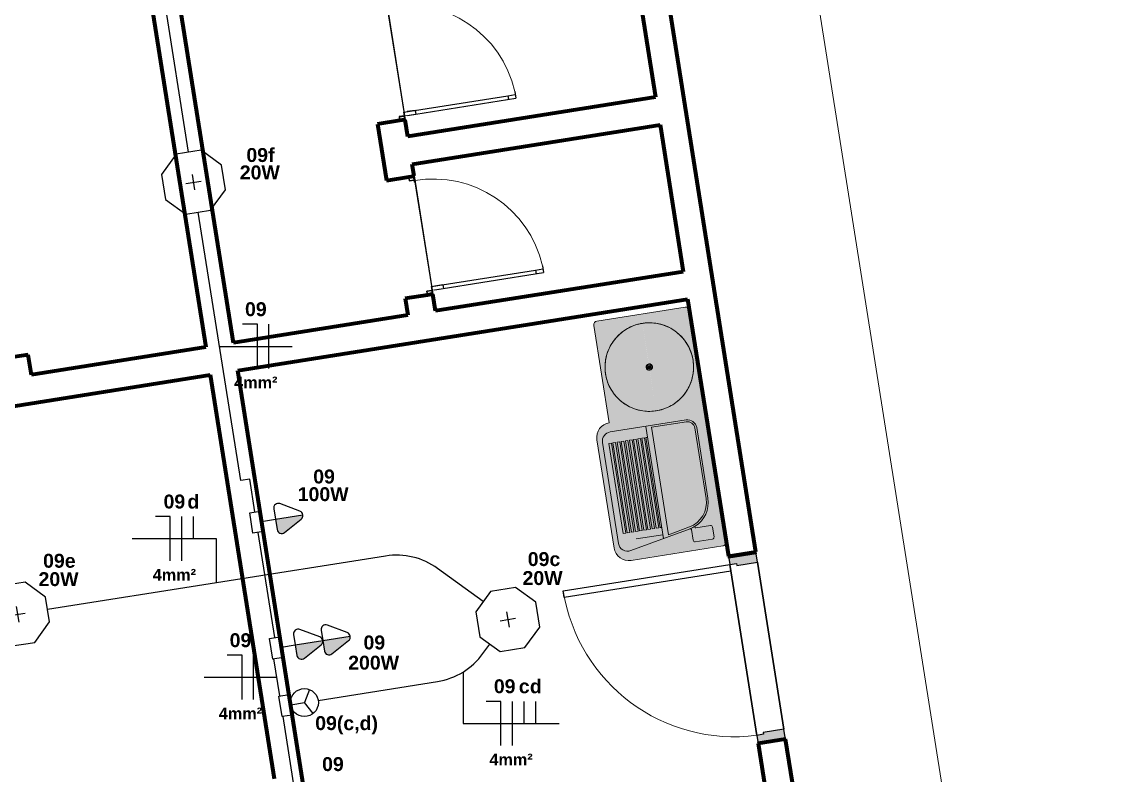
# Model space of a CAD drawing. Extents: x 1450 to 1868, y 82 to 351.
# Drawn here: x 1551.755 to 1556.434, y 224.162 to 227.404 of the extents above; entities that cross this region are included whole.
import ezdxf
from ezdxf.enums import TextEntityAlignment as Align

# ---------------------------------------------------------------- set-up
doc = ezdxf.new("R2010")
doc.units = 0
doc.header["$LTSCALE"] = 0.5
doc.linetypes.add('ELETRODUTO_TETO', pattern=[1000, 1000, 0])
doc.layers.get('0').update_dxf_attribs({"linetype": 'CONTINUOUS'})
for name, color, linetype, lineweight in [('A-DOOR', 31, 'CONTINUOUS', 25), ('A-DOOR-FRAM', 31, 'CONTINUOUS', 9), ('A-DOOR-GLAZ', 31, 'CONTINUOUS', 25), ('A-FLOR', 192, 'CONTINUOUS', 9), ('A-WALL', 113, 'CONTINUOUS', 30), ('P-SANR-FIXT', 6, 'CONTINUOUS', 9)]:
    doc.layers.add(name, color=color, linetype=linetype, lineweight=lineweight)
for name, color, linetype in [('ELETRODUTO_TETO', 2, 'CONTINUOUS'), ('FIACAO', 7, 'CONTINUOUS'), ('Iluminação', 7, 'CONTINUOUS'), ('INDICACAO_BIT_FIACAO', 7, 'CONTINUOUS'), ('INDICACAO_CIRCUITO', 2, 'CONTINUOUS'), ('INDICACAO_INTERRUPTOR_FIA', 2, 'CONTINUOUS'), ('INDICACAO_POTENCIA', 1, 'CONTINUOUS'), ('LINHA_DE_CHAMADA', 7, 'CONTINUOUS'), ('LUMINÁRIAS', 3, 'CONTINUOUS'), ('TOMADAS ABNT', 10, 'CONTINUOUS')]:
    doc.layers.add(name, color=color, linetype=linetype)
doc.styles.add('Arial', font='arialbd.ttf', dxfattribs={"height": 100})

# ---------------------------------------------------------------- blocks, each defined once
blk = doc.blocks.new('Porta de Abrir Metálica Veneziana - 60x150cm-3447860-Planta Baixa')
at = {"layer": 'A-DOOR-FRAM', "lineweight": 25}
h = blk.add_hatch(color=256, dxfattribs=at)
h.paths.add_polyline_path([(-259.4, 73), (-259.4, 72), (-237.9, 72), (-226.9, 73), (-256.6, 73)], flags=0)
h.paths.add_polyline_path([(-259.4, 47), (-259.4, 46), (-236.9, 46.4), (-236.9, 72), (-237.9, 71.6), (-237.9, 47), (-259.3, 47)], flags=0)
h.paths.add_polyline_path([(-236.9, 72), (-226.9, 72), (-226.9, 73), (-233.9, 72.3)], flags=0)
h = blk.add_hatch(color=256, dxfattribs=at)
h.paths.add_polyline_path([(363.1, 73), (363.1, 47), (364.1, 47), (364.1, 72), (384.6, 72), (384.2, 73)], flags=0)
h.paths.add_polyline_path([(363.1, 46), (384.6, 46), (384.1, 47), (363.9, 46.9)], flags=0)
at = {"layer": 'A-DOOR'}
for p, q in [((325.9, 681.4), (363, 681.4)), ((343, 641.4), (343, 681.4)), ((363, 90.7), (363, 681.4)), ((343, 641.4), (363, 641.4)), ((343, 136.7), (343, 93)), ((343, 136.7), (363, 136.7)), ((-259.4, 75), (384.6, 75)), ((-259.4, 75), (384.6, 75)), ((-226.9, 75), (384.6, 75)), ((363, 75), (343, 75))]:
    blk.add_line(p, q, dxfattribs=at)
at = {"layer": 'A-DOOR', "lineweight": 9}
blk.add_line((363, 136.7), (363, 75), dxfattribs=at)
blk.add_arc((366, 82.7), 600, 93.83063, 180.73532, dxfattribs=at)
at = {"layer": 'A-DOOR-FRAM', "lineweight": 25}
for p, q in [((-226.9, 73), (-259.4, 73)), ((-259.4, 73), (-259.4, 72)), ((-259.4, 72), (-237.9, 72)), ((-237.9, 72), (-237.9, 47)), ((-236.9, 46), (-236.9, 72)), ((-236.9, 72), (-226.9, 72)), ((-226.9, 72), (-226.9, 73)), ((384.6, 73), (363.1, 73)), ((363.1, 73), (363.1, 47)), ((364.1, 47), (364.1, 72)), ((364.1, 72), (384.6, 72)), ((384.6, 72), (384.6, 73)), ((-237.9, 47), (-259.4, 47)), ((-259.4, 47), (-259.4, 46)), ((-259.4, 46), (-236.9, 46)), ((363.1, 47), (363.1, 46)), ((363.1, 46), (384.6, 46)), ((384.6, 47), (364.1, 47)), ((384.6, 46), (384.6, 47))]:
    blk.add_line(p, q, dxfattribs=at)
at = {"layer": 'A-DOOR-GLAZ'}
blk.add_line((343, 75), (343, 641.4), dxfattribs=at)
blk = doc.blocks.new('Porta Simples de Abrir - 90x210cm - Aduela de Madeira-3450875-Planta Baixa')
at = {"layer": 'A-DOOR-FRAM', "lineweight": 25}
h = blk.add_hatch(color=256, dxfattribs=at)
h.paths.add_polyline_path([(-500, 75), (-500, -75), (-455, -75), (-455, 38), (-465, 38), (-465, 75), (-490.2, 75)], flags=0)
h.paths.add_polyline_path([(455, 38), (455, -75), (500, -75), (500, 75), (465, 75), (465, 38)], flags=0)
at = {"layer": 'A-DOOR'}
for p, q in [((430, 75), (430, 981)), ((430, 981), (465, 981)), ((465, 981), (465, 75)), ((465, 75), (-465, 75)), ((465, 75), (430, 75)), ((-455, -75), (455, -75))]:
    blk.add_line(p, q, dxfattribs=at)
at = {"layer": 'A-DOOR', "lineweight": 9}
blk.add_arc((465, 50.9), 930.1, 90, 178.51817, dxfattribs=at)
at = {"layer": 'A-DOOR-FRAM'}
for p, q in [((-500, 75), (-500, -75)), ((500, -75), (500, 75))]:
    blk.add_line(p, q, dxfattribs=at)
at = {"layer": 'A-DOOR-FRAM', "lineweight": 25}
for p, q in [((-465, 75), (-500, 75)), ((-500, 75), (-500, -75)), ((-465, 38), (-465, 75)), ((500, 75), (465, 75)), ((465, 75), (465, 38)), ((500, -75), (500, 75)), ((-455, 38), (-465, 38)), ((-455, -75), (-455, 38)), ((465, 38), (455, 38)), ((455, 38), (455, -75)), ((-500, -75), (-455, -75)), ((455, -75), (500, -75))]:
    blk.add_line(p, q, dxfattribs=at)
blk = doc.blocks.new('FDE_BB02_BebedouroAcessível_ÁguaRefrigerada - BB02_BebedouroAcessível_ÁguaRefrigerada-3451336-Planta Baixa')
at = {"layer": 'P-SANR-FIXT'}
h = blk.add_hatch(color=256, dxfattribs=at)
h.paths.add_polyline_path([(922.3, -615.7), (925, -595), (925, -95), (924.3, -89.8), (922.3, -85), (919.1, -80.9), (915, -77.7), (910.2, -75.7), (905, -75), (-355, -75), (-360.2, -75.7), (-365, -77.7), (-370.1, -82.1), (-372.3, -85), (-374.4, -90.5), (-375, -95), (-375, -575), (-374.3, -580.2), (-371.8, -585.6), (-369.1, -589.1), (-365, -592.3), (-360.2, -594.3), (-355, -595), (175, -595), (177.8, -616), (187, -636.7), (198.4, -651.6), (215, -664.3), (234.3, -672.3), (255, -675), (845, -675), (865.7, -672.3), (885, -664.3), (901.6, -651.6), (914.3, -635), (921.4, -617.9)], flags=0)
h.paths.add_polyline_path([(873.9, -600.4), (871.7, -612.9), (866.4, -624.4), (858.4, -634.2), (848.2, -641.7), (836.5, -646.4), (823.9, -648), (275, -648), (260.7, -645.7), (250, -641.3), (239.6, -633.4), (231.7, -623), (226.7, -610.9), (225, -598), (225.2, -183.4), (226.9, -171.5), (231.7, -160), (239.9, -149.4), (251.4, -141.1), (262.1, -136.7), (275, -135), (663.7, -135.5), (693.9, -139.1), (726.7, -151), (755.9, -170.3), (779.8, -195.8), (798.5, -227.4), (800.2, -228.8), (802.2, -229.1), (804.6, -228.2), (805.9, -226.4), (806.8, -224.1), (807.2, -142.1), (808.1, -140), (811.1, -136.9), (811.8, -136.3), (814.2, -135.3), (816.8, -135), (872.8, -135.5), (875, -136.3), (877, -137.9), (878.6, -140), (879.6, -142.4), (880, -145.8), (879.6, -241.4), (878.2, -244.4), (877, -245.8), (874.7, -247.5), (872.5, -248.4), (867.3, -248.8), (809.6, -249), (807.5, -250.2), (806.3, -252.3), (806.3, -255.5), (872.9, -587.8), (873.8, -599.4)], flags=0)
h.paths.add_polyline_path([(145.5, -388.9), (127.9, -439.2), (99.5, -484.4), (61.8, -522.1), (16.6, -550.5), (-33.7, -568.1), (-86.7, -574.1), (-139.7, -568.1), (-190.1, -550.5), (-235.2, -522.1), (-273, -484.4), (-301.3, -439.2), (-319, -388.9), (-324.9, -335.9), (-319, -282.9), (-301.3, -232.5), (-273, -187.4), (-235.2, -149.6), (-190.1, -121.3), (-139.7, -103.6), (-86.7, -97.7), (-33.7, -103.6), (16.6, -121.3), (62.8, -150.7), (99.5, -187.4), (127.9, -232.5), (145.5, -282.9), (151.5, -335.9)], flags=0)
h = blk.add_hatch(color=256, dxfattribs=at)
h.paths.add_polyline_path([(151.5, -335.9), (145.5, -282.9), (127.9, -232.5), (98, -185.9), (61.8, -149.6), (16.6, -121.3), (-33.7, -103.6), (-87.7, -97.8), (-139.7, -103.6), (-190.1, -121.3), (-235.2, -149.6), (-273.2, -187.7), (-301.9, -234.1), (-319.2, -285.4), (-324.9, -335.9), (-103.9, -335.5), (-102.7, -329.8), (-100.4, -325.7), (-97.2, -322.4), (-93.5, -320.3), (-89.9, -319.1), (-85.1, -318.9), (-80.8, -319.9), (-76.8, -322), (-73.7, -324.9), (-71.2, -328.8), (-69.9, -333), (-69.4, -335.9), (151.4, -335.9)], flags=0)
h.paths.add_polyline_path([(-71.7, -335.9), (-72.9, -330.4), (-74.9, -326.8), (-76.7, -324.8), (-81.2, -322.1), (-83.8, -321.3), (-87.9, -321), (-92.4, -322.1), (-95.9, -324.2), (-98.5, -326.7), (-100.5, -330.2), (-101.4, -333.6), (-101.7, -335.9), (-96, -335.9), (-91.3, -327.9), (-81.9, -328.3), (-77.5, -335.9)], flags=0)
h = blk.add_hatch(color=256, dxfattribs=at)
h.paths.add_polyline_path([(836.3, -405), (806.3, -253.6), (805.8, -253.5), (800.8, -235.8), (795.5, -223.1), (779.8, -195.8), (754.2, -169.2), (725.4, -150.6), (693.2, -139), (656.1, -135), (271.8, -135.4), (261.5, -136.9), (249, -142.5), (239.6, -149.6), (231.5, -160.6), (226.6, -173.1), (225, -188.2), (225, -405), (782.6, -405)], flags=0)
h.paths.add_polyline_path([(820, -375), (235, -375), (235, -185), (237, -173), (240.4, -165), (247.7, -155.9), (256.7, -149.6), (265.6, -146.2), (275.9, -145), (663.6, -145.5), (693, -149.4), (721.1, -159.4), (748, -176.7), (770.2, -199.7), (786.7, -227.1), (797.4, -261.8), (816.6, -357.7)], flags=0)
h.paths.add_polyline_path([(806.6, -225.3), (806.3, -225.3), (806.5, -225.5)], flags=0)
for points in [[(820, -375), (795.1, -253.3), (786.7, -227.1), (770.2, -199.7), (746.2, -175.6), (721.1, -159.4), (691, -148.6), (654.5, -145), (273.4, -145.3), (264.5, -146.7), (253.9, -151.6), (245.7, -158.6), (240.2, -166.2), (236.1, -177.3), (235, -189.8), (235, -375), (816.8, -375)], [(879.6, -241.4), (880, -238.8), (879.6, -142.4), (878.6, -140), (877, -137.9), (873.6, -135.8), (872.5, -135.3), (866.5, -135), (814.2, -135.3), (811.1, -136.9), (809.7, -137.9), (808.1, -140), (807.1, -142.4), (806.8, -145), (806.5, -225.5), (805.4, -227.5), (803.2, -228.9), (800.9, -229), (798.7, -228), (797.2, -226.1), (803.5, -244.7), (806.1, -253.5), (807, -250.8), (808.6, -249.4), (811, -248.8), (872.5, -248.4), (875, -247.4), (878.2, -244.4), (878.6, -243.8), (879.5, -241.6)], [(-77.5, -335.9), (-82.1, -327.9), (-91.3, -327.9), (-95.9, -336), (-91, -343.9), (-82.1, -343.9), (-77.8, -336.5)], [(775, -412.7), (774.9, -405), (285, -405), (285, -412.7), (774.8, -412.7)], [(775, -435.1), (775, -420.9), (285, -421.4), (285, -435.1), (774.8, -435.1)], [(775, -457.6), (775, -443.4), (285, -443.9), (285, -457.6), (774.8, -457.6)], [(775, -480), (775, -465.9), (285, -466.3), (285, -480), (774.8, -480)], [(775, -502.5), (775, -488.3), (285, -488.8), (285, -502.5), (774.8, -502.5)], [(775, -525), (775, -510.8), (285, -511.2), (285, -525), (774.8, -525)], [(775, -547.4), (775, -533.3), (285, -533.7), (285, -547.4), (774.8, -547.4)], [(775, -569.9), (775, -555.7), (285, -556.2), (285, -569.9), (774.8, -569.9)], [(775, -592.4), (775, -578.2), (285, -578.6), (285, -592.4), (774.8, -592.4)], [(775, -614.8), (775, -600.7), (285, -601.1), (285, -614.8), (774.8, -614.8)]]:
    blk.add_hatch(color=256, dxfattribs=at).paths.add_polyline_path(points, flags=0)
h = blk.add_hatch(color=256, dxfattribs=at)
h.paths.add_polyline_path([(145.5, -388.9), (151.4, -335.9), (-69.6, -336.2), (-70.8, -342), (-73, -346.1), (-75.5, -348.8), (-79.9, -351.5), (-83.6, -352.7), (-88.3, -352.9), (-92.6, -351.9), (-96.7, -349.7), (-100.2, -346.3), (-102.2, -343), (-103.5, -338.8), (-104, -335.9), (-324.9, -336.1), (-319, -388.9), (-301.3, -439.2), (-271.5, -485.9), (-235.2, -522.1), (-190.1, -550.5), (-139.7, -568.1), (-84.3, -573.8), (-33.7, -568.1), (16.6, -550.5), (61.8, -522.1), (99.7, -484.1), (128.5, -437.6), (141.1, -401.5)], flags=0)
h.paths.add_polyline_path([(-72.2, -339.8), (-71.7, -335.9), (-77.5, -335.9), (-82.1, -343.9), (-91.6, -343.5), (-96, -335.9), (-101.7, -336.2), (-100.5, -341.4), (-98.4, -345.1), (-96.7, -347), (-92.3, -349.7), (-89.6, -350.5), (-85.5, -350.7), (-81.1, -349.6), (-77.6, -347.7), (-75, -345), (-73, -341.5), (-72.3, -339.9)], flags=0)
h = blk.add_hatch(color=256, dxfattribs=at)
h.paths.add_polyline_path([(-70.1, -340.3), (-69.8, -334.1), (-70.9, -329.7), (-72, -327), (-75.1, -323.3), (-80, -320.2), (-83.6, -319.1), (-88.2, -318.9), (-91.9, -319.6), (-95.9, -321.5), (-99.9, -325.1), (-102.2, -328.7), (-103.6, -333.2), (-103.7, -337.7), (-102.6, -342.1), (-100.4, -346), (-98.4, -348.4), (-93.4, -351.6), (-89.8, -352.7), (-85.3, -352.9), (-81.5, -352.2), (-77.5, -350.3), (-73.5, -346.7), (-71.2, -343.1), (-70.2, -340.6)], flags=0)
h.paths.add_polyline_path([(-72.2, -339.8), (-75, -345), (-77.6, -347.7), (-81.1, -349.6), (-83.8, -350.5), (-88, -350.7), (-92.3, -349.7), (-95.5, -347.9), (-98.4, -345.1), (-100.5, -341.4), (-101.4, -338.1), (-101.6, -334.8), (-100.5, -330.2), (-98.5, -326.7), (-95.9, -324.2), (-92.4, -322.1), (-89.7, -321.3), (-85.1, -321.1), (-81.2, -322.1), (-78, -323.8), (-74.9, -326.8), (-72.9, -330.4), (-72, -333.7), (-71.9, -337), (-72.1, -338.6)], flags=0)
h = blk.add_hatch(color=256, dxfattribs=at)
h.paths.add_polyline_path([(873.9, -600.4), (872.7, -586.7), (865.2, -549.5), (815, -549.5), (815, -405), (775, -405), (774.6, -412.7), (285, -412.7), (284.9, -405), (225, -405), (225, -598), (226.7, -610.9), (231.7, -623), (240.4, -633.9), (252, -642.1), (262.1, -646.3), (278.4, -648), (823.9, -648), (836.5, -646.4), (848.2, -641.7), (858.4, -634.2), (866.4, -624.4), (871.7, -612.9), (872.6, -607.8)], flags=0)
h.paths.add_polyline_path([(775, -614.8), (285, -614.8), (285.4, -600.7), (775, -601.1), (775, -613.7)], flags=0)
h.paths.add_polyline_path([(775, -592.4), (285, -592.4), (285.4, -578.2), (775, -578.6), (775, -591.2)], flags=0)
h.paths.add_polyline_path([(775, -569.9), (285, -569.9), (285.4, -555.7), (775, -556.2), (775, -568.7)], flags=0)
h.paths.add_polyline_path([(775, -547.4), (285, -547.4), (285.4, -533.3), (775, -533.7), (775, -546.3)], flags=0)
h.paths.add_polyline_path([(775, -525), (285, -525), (285.4, -510.8), (775, -511.2), (775, -523.8)], flags=0)
h.paths.add_polyline_path([(775, -502.5), (285, -502.5), (285.4, -488.3), (775, -488.8), (775, -501.3)], flags=0)
h.paths.add_polyline_path([(775, -480), (285, -480), (285.4, -465.9), (775, -466.3), (775, -478.9)], flags=0)
h.paths.add_polyline_path([(775, -457.6), (285, -457.6), (285.4, -443.4), (775, -443.9), (775, -456.4)], flags=0)
h.paths.add_polyline_path([(775, -435.1), (285, -435.1), (285.4, -420.9), (775, -421.4), (775, -433.9)], flags=0)
h = blk.add_hatch(color=256, dxfattribs=at)
h.paths.add_polyline_path([(925, -602.2), (924.9, -596.1), (924.4, -602.2)], flags=0)
h.paths.add_polyline_path([(865.2, -549.5), (836.3, -405), (815, -405), (815, -549.5), (830.8, -549.5)], flags=0)
for p, q in [((-375, -95), (-375, -575)), ((925, -595), (925, -95)), ((275, -135), (659.2, -135)), ((275, -145), (659.2, -145)), ((806.8, -145), (806.8, -224.1)), ((806.8, -224.1), (806.8, -145)), ((870, -135), (816.8, -135)), ((816.8, -135), (870, -135)), ((880, -238.8), (880, -145)), ((880, -145), (880, -238.8)), ((225, -598), (225, -185)), ((235, -375), (235, -185)), ((796.5, -257.5), (820, -375)), ((806.3, -255.5), (872.9, -587.8)), ((811, -248.8), (870, -248.8)), ((870, -248.8), (811, -248.8)), ((225, -405), (836.3, -405)), ((820, -375), (235, -375)), ((285, -412.7), (285, -405)), ((775, -405), (775, -412.7)), ((815, -549.5), (815, -405)), ((836.3, -405), (815, -405)), ((285, -412.7), (775, -412.7)), ((775, -420.9), (285, -420.9)), ((285, -435.1), (285, -421)), ((285, -435.1), (775, -435.1)), ((775, -443.4), (285, -443.4)), ((285, -457.6), (285, -443.4)), ((285, -457.6), (775, -457.6)), ((775, -465.8), (285, -465.8)), ((285, -480), (285, -465.9)), ((775, -421), (775, -435.1)), ((775, -443.4), (775, -457.6)), ((775, -465.9), (775, -480)), ((285, -480), (775, -480)), ((775, -488.3), (285, -488.3)), ((285, -502.5), (285, -488.4)), ((285, -502.5), (775, -502.5)), ((775, -510.8), (285, -510.8)), ((285, -525), (285, -510.8)), ((285, -525), (775, -525)), ((775, -488.4), (775, -502.5)), ((775, -510.8), (775, -525)), ((775, -533.2), (285, -533.2)), ((285, -547.4), (285, -533.3)), ((285, -547.4), (775, -547.4)), ((775, -555.7), (285, -555.7)), ((285, -569.9), (285, -555.8)), ((285, -569.9), (775, -569.9)), ((775, -578.2), (285, -578.2)), ((285, -592.4), (285, -578.2)), ((775, -533.3), (775, -547.4)), ((775, -555.8), (775, -569.9)), ((775, -578.2), (775, -592.4)), ((-355, -595), (175, -595)), ((285, -592.4), (775, -592.4)), ((775, -600.6), (285, -600.6)), ((285, -614.8), (285, -600.7)), ((285, -614.8), (775, -614.8)), ((775, -600.7), (775, -614.8)), ((924, -602.2), (925, -602.2)), ((925, -595), (925, -602.2)), ((255, -675), (845, -675)), ((823.9, -648), (275, -648))]:
    blk.add_line(p, q, dxfattribs=at)
at = {"layer": 'P-SANR-FIXT', "flags": 128}
for points in [[(151.5, -335.9), (151.3, -326.4), (150.7, -316.8), (149.8, -307.4), (148.4, -297.9), (146.7, -288.6), (144.7, -279.3), (142.2, -270.1), (139.4, -261), (136.2, -252), (132.7, -243.1), (128.8, -234.4), (124.6, -225.9), (120, -217.5), (115.1, -209.4), (109.9, -201.4), (104.3, -193.6), (98.5, -186.1), (92.4, -178.8), (85.9, -171.8), (79.2, -165), (72.3, -158.5), (65.1, -152.3), (57.6, -146.4), (49.9, -140.7), (42, -135.4), (33.9, -130.5), (25.6, -125.8), (17.1, -121.5), (8.4, -117.5), (-0.4, -113.9), (-9.3, -110.6), (-18.4, -107.7), (-27.6, -105.1), (-36.9, -102.9), (-46.2, -101.1), (-55.7, -99.7), (-65.1, -98.7), (-74.6, -98), (-84.1, -97.7), (-93.7, -97.8), (-103.2, -98.2), (-112.7, -99.1), (-122.1, -100.3), (-131.5, -101.9), (-140.8, -103.9), (-150.1, -106.3), (-159.2, -109), (-168.2, -112.1), (-177.1, -115.5), (-185.8, -119.3), (-194.4, -123.4), (-202.8, -127.9), (-211.1, -132.7), (-219.1, -137.8), (-226.9, -143.3), (-234.5, -149.1), (-241.8, -155.1), (-249, -161.5), (-255.8, -168.1), (-262.4, -175), (-268.7, -182.1), (-274.7, -189.5), (-280.4, -197.2), (-285.8, -205), (-290.8, -213.1), (-295.6, -221.3), (-300, -229.8), (-304.1, -238.4), (-307.8, -247.2), (-311.2, -256.1), (-314.2, -265.1), (-316.8, -274.3), (-319.1, -283.5), (-321, -292.9), (-322.5, -302.3), (-323.7, -311.7), (-324.5, -321.2), (-324.9, -330.7), (-324.9, -335.9)], [(-324.9, -335.9), (-324.7, -345.4), (-324.2, -354.9), (-323.2, -364.4), (-321.9, -373.8), (-320.2, -383.2), (-318.1, -392.5), (-315.7, -401.7), (-312.8, -410.8), (-309.7, -419.8), (-306.1, -428.6), (-302.2, -437.3), (-298, -445.9), (-293.4, -454.2), (-288.5, -462.4), (-283.3, -470.4), (-277.8, -478.1), (-271.9, -485.7), (-265.8, -493), (-259.4, -500), (-252.7, -506.8), (-245.7, -513.3), (-238.5, -519.5), (-231, -525.4), (-223.3, -531), (-215.4, -536.3), (-207.3, -541.3), (-199, -546), (-190.5, -550.3), (-181.8, -554.3), (-173, -557.9), (-164.1, -561.2), (-155, -564.1), (-145.8, -566.6), (-136.6, -568.8), (-127.2, -570.6), (-117.8, -572.1), (-108.3, -573.1), (-98.8, -573.8), (-89.3, -574.1), (-79.8, -574), (-70.2, -573.5), (-60.8, -572.7), (-51.3, -571.4), (-41.9, -569.8), (-32.6, -567.9), (-23.4, -565.5), (-14.2, -562.8), (-5.2, -559.7), (3.7, -556.3), (12.4, -552.5), (21, -548.3), (29.4, -543.9), (37.6, -539.1), (45.7, -533.9), (53.5, -528.5), (61.1, -522.7), (68.4, -516.7), (75.5, -510.3), (82.4, -503.7), (88.9, -496.8), (95.2, -489.6), (101.2, -482.2), (106.9, -474.6), (112.3, -466.7), (117.4, -458.7), (122.1, -450.4), (126.6, -442), (130.6, -433.4), (134.4, -424.6), (137.7, -415.7), (140.7, -406.6), (143.4, -397.5), (145.7, -388.2), (147.6, -378.9), (149.1, -369.5), (150.3, -360), (151, -350.5), (151.4, -341), (151.5, -335.9)]]:
    blk.add_lwpolyline(points, dxfattribs=at)
at = {"layer": 'P-SANR-FIXT'}
for centre, radius, start, end in [((-355, -95), 20, 90, 180), ((-86.7, -335.9), 238.2, 0, 180), ((905, -95), 20, 0, 90), ((275, -185), 50, 90, 180), ((275.9, -185.9), 40.9, 90, 180), ((275, -185), 40, 90, 180), ((659.2, -285), 150, 23.13743, 90), ((659.2, -285), 140, 11.33016, 90), ((816.8, -145), 10, 90, 180), ((816.8, -145), 10, 90, 180), ((870, -145), 10, 0, 90), ((870, -145), 10, 0, 90), ((801.8, -224.1), 5, 203.13743, 0), ((801.8, -224.1), 4.99, 202.66033, 360), ((659.2, -285), 150, 11.62261, 23.13743), ((811, -253.8), 5, 90, 191.62261), ((811, -253.8), 5.04, 90, 199.84759), ((870, -238.8), 10, 270, 360), ((870, -238.8), 10, 270, 0), ((-86.7, -335.9), 238.2, 180, 0), ((-86.7, -335.9), 17.2, 360, 180), ((-86.7, -335.9), 17.2, 180, 360), ((-86.7, -335.9), 15, 0, 180), ((-86.7, -335.9), 15, 180, 0), ((-86.7, -335.9), 9.25, 0, 180), ((-86.7, -335.9), 9.25, 180, 360), ((-355, -575), 20, 180, 270), ((255, -595), 80, 180, 270), ((275, -598), 50, 180, 270), ((823.9, -598), 50, 270, 11.74534), ((845, -595), 80, 270, 360)]:
    blk.add_arc(centre, radius, start, end, dxfattribs=at)
blk = doc.blocks.new('*U238', base_point=(-35424.1, 25698.26))
for p in [(-35430.59, 25709.51), (-35417.6, 25709.51), (-35424.1, 25698.26)]:
    blk.add_line(p, (-35424.1, 25705.76))
blk.add_lwpolyline([(-35429.7, 25698.26), (-35418.49, 25698.26), (-35418.49, 25692.66), (-35429.7, 25692.66)], close=True)
blk.add_circle((-35424.1, 25705.76), 7.5)
blk = doc.blocks.new('*U239', base_point=(-35551.25, 25594.13))
for points in [[(-35549.08, 25630.29, 0.269143), (-35551.25, 25631.55), (-35551.25, 25616.59), (-35545.56, 25616.59, 0.575867), (-35543.39, 25620.33)], [(-35549.08, 25615.33, 0.269143), (-35551.25, 25616.59), (-35551.25, 25601.63), (-35545.56, 25601.63, 0.575867), (-35543.39, 25605.37)]]:
    blk.add_hatch(color=256).paths.add_polyline_path(points)
for p, q in [((-35553.42, 25630.29), (-35559.11, 25620.33)), ((-35551.25, 25616.59), (-35551.25, 25631.55)), ((-35543.39, 25620.33), (-35549.08, 25630.29)), ((-35553.42, 25615.33), (-35559.11, 25605.37)), ((-35556.94, 25616.59), (-35551.25, 25616.59)), ((-35551.25, 25601.63), (-35551.25, 25616.59)), ((-35551.25, 25616.59), (-35545.56, 25616.59)), ((-35543.39, 25605.37), (-35549.08, 25615.33)), ((-35556.94, 25601.63), (-35551.25, 25601.63)), ((-35551.25, 25594.13), (-35551.25, 25601.63)), ((-35551.25, 25601.63), (-35545.56, 25601.63))]:
    blk.add_line(p, q)
blk.add_lwpolyline([(-35556.85, 25594.13), (-35545.65, 25594.13), (-35545.65, 25588.53), (-35556.85, 25588.53)], close=True)
for centre, start, end in [((-35551.25, 25629.05), 29.74488, 150.25512), ((-35556.94, 25619.09), 150.25512, 270), ((-35545.56, 25619.09), 270, 29.74488), ((-35551.25, 25614.09), 29.74488, 150.25512), ((-35556.94, 25604.13), 150.25512, 270), ((-35545.56, 25604.13), 270, 29.74488)]:
    blk.add_arc(centre, 2.5, start, end)
blk = doc.blocks.new('*U240', base_point=(-35553.45, 25641.71))
blk.add_hatch(color=256).paths.add_polyline_path([(-35551.27, 25662.92, 0.269143), (-35553.45, 25664.17), (-35553.45, 25649.21), (-35547.75, 25649.21, 0.575867), (-35545.58, 25652.95)])
for p, q in [((-35555.62, 25662.92), (-35561.31, 25652.95)), ((-35553.45, 25649.21), (-35553.45, 25664.17)), ((-35545.58, 25652.95), (-35551.27, 25662.92)), ((-35559.14, 25649.21), (-35553.45, 25649.21)), ((-35553.45, 25641.71), (-35553.45, 25649.21)), ((-35553.45, 25649.21), (-35547.75, 25649.21))]:
    blk.add_line(p, q)
blk.add_lwpolyline([(-35559.05, 25641.71), (-35547.84, 25641.71), (-35547.84, 25636.11), (-35559.05, 25636.11)], close=True)
for centre, start, end in [((-35553.45, 25661.67), 29.74488, 150.25512), ((-35559.14, 25651.71), 150.25512, 270), ((-35547.75, 25651.71), 270, 29.74488)]:
    blk.add_arc(centre, 2.5, start, end)
blk = doc.blocks.new('Casa da Praia')
at = {"layer": 'A-WALL', "lineweight": 70}
for p, q in [((-302.42, 579.81), (-361.24, 951.17)), ((-373.09, 949.29), (-314.27, 577.93)), ((-77.59, 489.88), (-143.04, 903.11)), ((-130.74, 748.74), (-120.73, 685.53)), ((-120.73, 685.53), (-227.39, 668.64)), ((-230.82, 675.47), (-240.38, 673.95)), ((-240.38, 673.95), (-236.56, 649.77)), ((-228.77, 675.79), (-230.75, 675.48)), ((-228.53, 675.83), (-228.69, 675.8)), ((-227.39, 668.64), (-228.53, 675.83)), ((-225.52, 656.79), (-118.85, 673.68)), ((-118.85, 673.68), (-108.84, 610.47)), ((-224.7, 651.65), (-225.52, 656.79)), ((-236.56, 649.77), (-226.99, 651.29)), ((-226.92, 651.3), (-224.94, 651.61)), ((-224.86, 651.63), (-224.7, 651.65)), ((-108.84, 610.47), (-215.51, 593.58)), ((-218.94, 600.4), (-228.5, 598.89)), ((-216.88, 600.73), (-218.86, 600.42)), ((-216.64, 600.77), (-216.8, 600.74)), ((-215.51, 593.58), (-216.64, 600.77)), ((-300.54, 567.96), (-106.96, 598.62)), ((-228.5, 598.89), (-227.36, 591.7)), ((-106.96, 598.62), (-89.44, 488)), ((-227.36, 591.7), (-302.42, 579.81)), ((-314.27, 577.93), (-389.33, 566.04)), ((-390.71, 574.74), (-400.27, 573.22)), ((-389.33, 566.04), (-390.71, 574.74)), ((-261.75, 323.02), (-300.54, 567.96)), ((-505.97, 535.42), (-312.39, 566.08)), ((-312.39, 566.08), (-284.86, 392.25)), ((-89.44, 488), (-77.59, 489.88)), ((-64.82, 409.29), (-76.68, 407.41)), ((-76.68, 407.41), (-68.17, 353.68)), ((0, 0), (-64.82, 409.29))]:
    blk.add_line(p, q, dxfattribs=at)
at = {"layer": 'A-WALL'}
for p, q in [((-89.32, 487.21), (-89.44, 488)), ((-77.59, 489.88), (-77.46, 489.09)), ((-77.24, 410.96), (-88.88, 484.45)), ((-76.9, 485.53), (-65.51, 413.63)), ((-76.68, 407.41), (-76.8, 408.2)), ((-64.95, 410.08), (-64.82, 409.29))]:
    blk.add_line(p, q, dxfattribs=at)
blk = doc.blocks.new('*U625', base_point=(-17015.34, 42065.57))
at = {"layer": 'LUMINÁRIAS'}
blk.add_lwpolyline([(-17028.43, 42070.99), (-17028.43, 42060.14), (-17020.77, 42052.48), (-17009.92, 42052.48), (-17002.26, 42060.14), (-17002.26, 42070.99), (-17009.92, 42078.66), (-17020.77, 42078.66)], close=True, dxfattribs=at)
for points in [[(-17018.71, 42065.57), (-17011.98, 42065.57)], [(-17015.34, 42068.93), (-17015.34, 42062.2)]]:
    blk.add_lwpolyline(points, dxfattribs=at)
blk = doc.blocks.new('*U626', base_point=(-17116.86, 42193.09))
at = {"layer": 'LUMINÁRIAS'}
blk.add_lwpolyline([(-17129.95, 42198.52), (-17129.95, 42187.67), (-17122.28, 42180.01), (-17111.44, 42180.01), (-17103.77, 42187.67), (-17103.77, 42198.52), (-17111.44, 42206.18), (-17122.28, 42206.18)], close=True, dxfattribs=at)
for points in [[(-17116.86, 42196.46), (-17116.86, 42189.73)], [(-17120.22, 42193.09), (-17113.5, 42193.09)]]:
    blk.add_lwpolyline(points, dxfattribs=at)
blk = doc.blocks.new('*U628', base_point=(-17098.46, 42346))
at = {"layer": 'LUMINÁRIAS'}
blk.add_lwpolyline([(-17111.55, 42351.42), (-17111.55, 42340.58), (-17103.88, 42332.91), (-17093.04, 42332.91), (-17085.37, 42340.58), (-17085.37, 42351.42), (-17093.04, 42359.09), (-17103.88, 42359.09)], close=True, dxfattribs=at)
for points in [[(-17101.83, 42346), (-17095.1, 42346)], [(-17098.46, 42349.37), (-17098.46, 42342.64)]]:
    blk.add_lwpolyline(points, dxfattribs=at)
blk = doc.blocks.new('*U644', base_point=(-16732.04, 42363.67))
at = {"linetype": 'ByBlock'}
blk.add_lwpolyline([(-16732.04, 42363.67), (-16728.54, 42363.67), (-16728.54, 42437.57)], dxfattribs=at)
blk = doc.blocks.new('*U645', base_point=(-16712.52, 42442.05))
at = {"linetype": 'ByBlock'}
blk.add_lwpolyline([(-16712.52, 42442.05), (-16660.57, 42442.05, 0.198912), (-16639.35, 42450.84), (-16635.78, 42454.41)], format="xyb", dxfattribs=at)
blk = doc.blocks.new('*U646', base_point=(-16728.54, 42446.53))
at = {"linetype": 'ByBlock'}
blk.add_lwpolyline([(-16728.54, 42446.53), (-16728.54, 42462.66)], dxfattribs=at)
blk = doc.blocks.new('*U647', base_point=(-16635.78, 42472.92))
at = {"linetype": 'ByBlock'}
blk.add_lwpolyline([(-16635.78, 42472.92), (-16652.94, 42490.08, 0.198912), (-16674.15, 42498.86), (-16821.43, 42498.86)], format="xyb", dxfattribs=at)
blk = doc.blocks.new('*U650', base_point=(-16726.76, 42471.63))
at = {"linetype": 'ByBlock'}
blk.add_lwpolyline([(-16726.76, 42471.63), (-16726.76, 42471.63), (-16726.76, 42517.45)], dxfattribs=at)
blk = doc.blocks.new('*U651', base_point=(-16726.76, 42526.41))
at = {"linetype": 'ByBlock'}
blk.add_lwpolyline([(-16726.76, 42526.41), (-16726.76, 42540.71), (-16730.68, 42540.71), (-16730.68, 42657.55)], dxfattribs=at)
blk = doc.blocks.new('*U652', base_point=(-16730.69, 42683.73))
at = {"linetype": 'ByBlock'}
blk.add_lwpolyline([(-16730.69, 42683.73), (-16730.72, 42770.56)], dxfattribs=at)
blk = doc.blocks.new('*U1018', base_point=(608.6702, 153.2931))
for p, q in [((608.6702, 153.4831), (608.5435, 153.4831)), ((608.6702, 153.1031), (608.6702, 153.4831))]:
    blk.add_line(p, q)
blk = doc.blocks.new('*U1017', base_point=(576.8177, 148.7459))
blk.add_line((576.8177, 148.5559), (576.8177, 148.9359))
blk = doc.blocks.new('*U1019', base_point=(665.5495, 144.1988))
blk.add_line((665.5495, 144.1988), (665.5495, 144.3888))
blk = doc.blocks.new('*U1043', base_point=(-24389.24, 42594.59))
at = {"xscale": 50, "yscale": 50, "zscale": 50}
for name, p in [('*U1018', (-24393.58, 42594.59)), ('*U1017', (-24388.58, 42594.59)), ('*U1019', (-24383.58, 42594.59)), ('*U1019', (-24378.58, 42594.59))]:
    blk.add_blockref(name, p, dxfattribs=at)
blk = doc.blocks.new('*U1044', base_point=(-24505.66, 42614.41))
at = {"xscale": 50, "yscale": 50, "zscale": 50}
for name, p in [('*U1018', (-24504.99, 42614.41)), ('*U1017', (-24499.99, 42614.41))]:
    blk.add_blockref(name, p, dxfattribs=at)
blk = doc.blocks.new('*U1045', base_point=(-24534.1, 42674.07))
at = {"xscale": 50, "yscale": 50, "zscale": 50}
for name, p in [('*U1018', (-24535.93, 42674.07)), ('*U1017', (-24530.93, 42674.07)), ('*U1019', (-24525.93, 42674.07))]:
    blk.add_blockref(name, p, dxfattribs=at)
blk = doc.blocks.new('*U1049', base_point=(-24499.05, 42756.83))
at = {"xscale": 50, "yscale": 50, "zscale": 50}
for name, p in [('*U1018', (-24498.39, 42756.83)), ('*U1017', (-24493.39, 42756.83))]:
    blk.add_blockref(name, p, dxfattribs=at)

msp = doc.modelspace()

# ---------------------------------------------------------------- linework, layer by layer
at = {"layer": 'A-FLOR'}
msp.add_line((1556.4343, 219.5777), (1554.5221, 231.6505), dxfattribs=at)
at = {"layer": 'LINHA_DE_CHAMADA'}
for points in [[(1552.6057, 226.0072), (1552.6057, 226.0072), (1552.919, 226.0072)], [(1552.5936, 224.9901), (1552.5936, 225.1796), (1552.2303, 225.1796)], [(1553.6538, 224.606), (1553.6538, 224.3848), (1554.0671, 224.3848)], [(1552.853, 224.583), (1552.5397, 224.583)]]:
    msp.add_lwpolyline(points, dxfattribs=at)

# ---------------------------------------------------------------- block references
at = {"layer": 'A-DOOR'}
for name, p, xscale, yscale, zscale, rotation in [('Porta de Abrir Metálica Veneziana - 60x150cm-3447860-Planta Baixa', (1553.2972, 227.2767), 0.0007999752940811873, 0.0007999752940811873, 0.0007999752940811873, 278.9999999999844), ('Porta de Abrir Metálica Veneziana - 60x150cm-3447860-Planta Baixa', (1553.4161, 226.5261), 0.0007999752940811873, 0.0007999752940811873, 0.0007999752940811873, 278.9999999999844), ('Porta Simples de Abrir - 90x210cm - Aduela de Madeira-3450875-Planta Baixa', (1554.9186, 224.7104), 0.0007999752940811865, 0.0007999752940811865, 0.0007999752940811865, 98.99999999998454)]:
    msp.add_blockref(name, p, dxfattribs=dict(at, xscale=xscale, yscale=yscale, zscale=zscale, rotation=rotation))
at = {"layer": 'A-WALL', "xscale": 0.01000000108748102, "yscale": 0.01000000108748102, "zscale": 0.01000000108748102}
msp.add_blockref('Casa da Praia', (1555.6899, 220.224), dxfattribs=at)
at = {"layer": 'ELETRODUTO_TETO', "linetype": 'ELETRODUTO_TETO', "xscale": 0.01000000108748102, "yscale": 0.01000000108748102, "zscale": 0.01000000108748102, "rotation": 8.999999999978348}
for name, p in [('*U652', (1552.4733, 226.8428)), ('*U651', (1552.7582, 225.2952)), ('*U650', (1552.8439, 224.754)), ('*U647', (1553.7405, 224.9091)), ('*U645', (1553.0308, 224.4842)), ('*U646', (1552.8656, 224.5034)), ('*U644', (1552.9607, 223.6795))]:
    msp.add_blockref(name, p, dxfattribs=at)
at = {"layer": 'FIACAO', "xscale": 0.01000000108748102, "yscale": 0.01000000108748102, "zscale": 0.01000000108748102}
for name, p in [('*U1049', (1552.7624, 226.0072)), ('*U1045', (1552.4119, 225.1796)), ('*U1044', (1552.6963, 224.583)), ('*U1043', (1553.8605, 224.3848))]:
    msp.add_blockref(name, p, dxfattribs=at)
at = {"layer": 'Iluminação', "xscale": 0.01000000108748102, "yscale": 0.01000000108748102, "zscale": 0.01000000108748102, "rotation": 8.999999999978348}
for name, p in [('*U628', (1552.4938, 226.7135)), ('*U626', (1551.737, 224.8545)), ('*U625', (1553.8464, 224.8322))]:
    msp.add_blockref(name, p, dxfattribs=at)
at = {"layer": 'P-SANR-FIXT', "xscale": 0.0007999752940811873, "yscale": 0.0007999752940811873, "zscale": 0.0007999752940811873, "rotation": 278.9999999999844}
msp.add_blockref('FDE_BB02_BebedouroAcessível_ÁguaRefrigerada - BB02_BebedouroAcessível_ÁguaRefrigerada-3451336-Planta Baixa', (1554.7315, 225.8917), dxfattribs=at)
at = {"layer": 'TOMADAS ABNT'}
for name, p, xscale, yscale, zscale, rotation in [('*U240', (1552.7873, 225.2544), 0.007999752940802705, 0.007999752940802705, 0.007999752940802705, 278.9999999999754), ('*U239', (1552.873, 224.7133), 0.007999752940802707, 0.007999752940802707, 0.007999752940802707, 279.0000000015153), ('*U238', (1552.9123, 224.4654), 0.007999752940802704, 0.007999752940802704, 0.007999752940802704, 279.0000000003)]:
    msp.add_blockref(name, p, dxfattribs=dict(at, xscale=xscale, yscale=yscale, zscale=zscale, rotation=rotation))

# ---------------------------------------------------------------- texts
at = {"layer": 'INDICACAO_BIT_FIACAO', "style": 'Arial'}
for p in [(1552.7624, 225.8772), (1552.4119, 225.0496), (1552.6963, 224.453), (1553.8605, 224.2548)]:
    msp.add_text('4mm²', height=0.05, dxfattribs=at).set_placement(p, align=Align.TOP_CENTER)
at = {"layer": 'INDICACAO_CIRCUITO', "style": 'Arial'}
for s, p in [('09f', (1552.7217, 226.8006)), ('09', (1553.0093, 225.4172)), ('09e', (1551.847, 225.0548)), ('09c', (1553.9324, 225.062)), ('09', (1553.2256, 224.7033)), ('09(c,d)', (1553.0178, 224.3563))]:
    msp.add_text(s, height=0.06, dxfattribs=at).set_placement(p)
for p in [(1552.7624, 226.1372), (1552.4119, 225.3096), (1552.6963, 224.713), (1553.8331, 224.5148), (1553.0941, 224.1799)]:
    msp.add_text('09', height=0.06, dxfattribs=at).set_placement(p, align=Align.CENTER)
at = {"layer": 'INDICACAO_INTERRUPTOR_FIA', "style": 'Arial'}
for s, p in [('d', (1552.4936, 225.3096)), ('c', (1553.9171, 224.5148)), ('d', (1553.9671, 224.5148))]:
    msp.add_text(s, height=0.06, dxfattribs=at).set_placement(p, align=Align.CENTER)
at = {"layer": 'INDICACAO_POTENCIA', "style": 'Arial'}
for s, p in [('20W', (1552.6933, 226.7257)), ('100W', (1552.9425, 225.3413)), ('20W', (1551.8274, 224.9757)), ('20W', (1553.9098, 224.9804)), ('200W', (1553.1597, 224.6164))]:
    msp.add_text(s, height=0.06, dxfattribs=at).set_placement(p)

doc.saveas('drawing.dxf')
